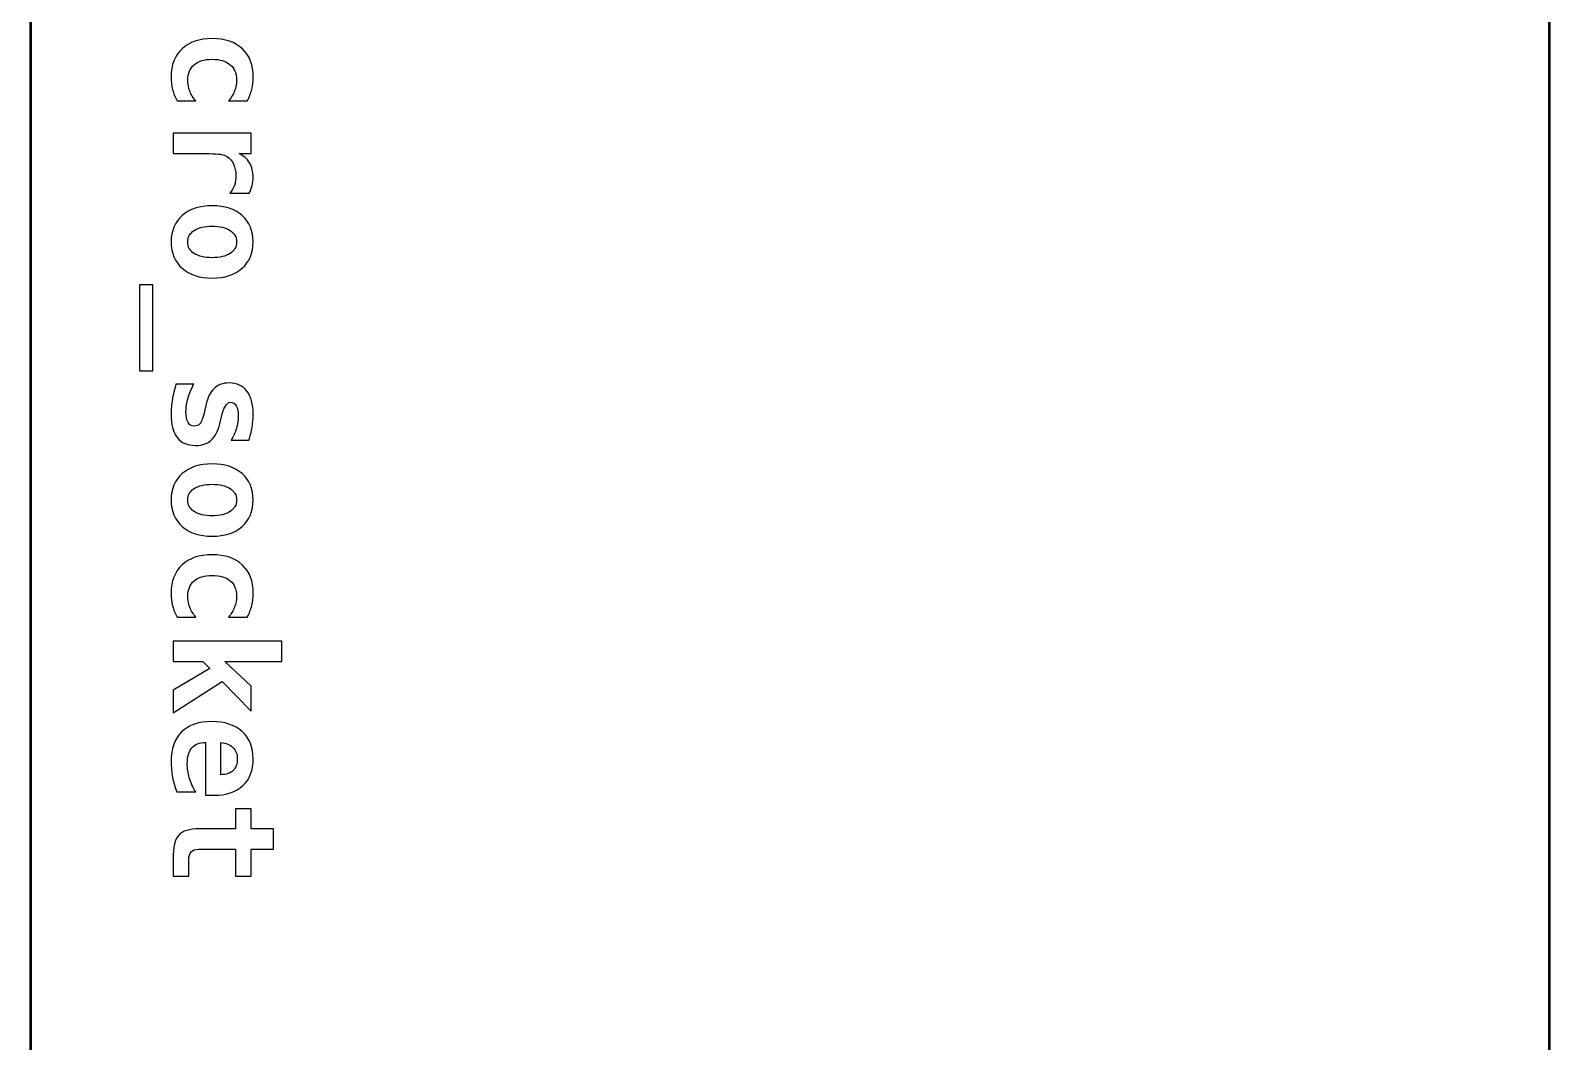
# Model space of a CAD drawing. Header units: centimetres. Extents: x -10.8 to 29.8, y -19.8 to 32.2.
# Drawn here: x 25.25 to 29.75, y -3.496 to -0.501 of the extents above; entities that cross this region are included whole.
import ezdxf

# ---------------------------------------------------------------- set-up
doc = ezdxf.new("R2010")
doc.units = ezdxf.units.CM
doc.header["$MEASUREMENT"] = 0
doc.layers.add('Layer 1', color=7, linetype='Continuous')

msp = doc.modelspace()

# ---------------------------------------------------------------- linework, layer by layer
at = {"layer": 'Layer 1', "lineweight": 53}
msp.add_open_spline([(25.25, 13.25), (25.25, 13.25), (29.75, 13.25), (29.75, 13.25), (29.75, 13.25), (29.75, 13.25), (29.75, -9.25), (29.75, -9.25), (29.75, -9.25), (29.75, -9.25), (25.25, -9.25), (25.25, -9.25), (25.25, -9.25), (25.25, -9.25), (25.25, 13.25), (25.25, 13.25)], degree=3, knots=[0, 0, 0, 0, 0.2, 0.2, 0.2, 0.2, 0.4, 0.4, 0.4, 0.4, 0.6, 0.6, 0.6, 0.6, 1, 1, 1, 1], dxfattribs=at)
at = {"layer": 'Layer 1'}
for points, knots in [([(25.68466, -0.7096), (25.67874, -0.69937), (25.67429, -0.68844), (25.67133, -0.67673), (25.67133, -0.67673), (25.66837, -0.66501), (25.66688, -0.65246), (25.66688, -0.63891), (25.66688, -0.63891), (25.66688, -0.60321), (25.67761, -0.57534), (25.69913, -0.55523), (25.69913, -0.55523), (25.72058, -0.53512), (25.75035, -0.52503), (25.78838, -0.52503), (25.78838, -0.52503), (25.82655, -0.52503), (25.85639, -0.53519), (25.87798, -0.55544), (25.87798, -0.55544), (25.8995, -0.57569), (25.9103, -0.60363), (25.9103, -0.63933), (25.9103, -0.63933), (25.9103, -0.65175), (25.90882, -0.66367), (25.90592, -0.67517), (25.90592, -0.67517), (25.90303, -0.68667), (25.89859, -0.69818), (25.89252, -0.7096), (25.89252, -0.7096), (25.89252, -0.7096), (25.83706, -0.7096), (25.83706, -0.7096), (25.83706, -0.7096), (25.84468, -0.70079), (25.85054, -0.69112), (25.85463, -0.68054), (25.85463, -0.68054), (25.85872, -0.67002), (25.86077, -0.65909), (25.86077, -0.6478), (25.86077, -0.6478), (25.86077, -0.62811), (25.85449, -0.61294), (25.84193, -0.60236), (25.84193, -0.60236), (25.82937, -0.59171), (25.81152, -0.58642), (25.78838, -0.58642), (25.78838, -0.58642), (25.76524, -0.58642), (25.74746, -0.59171), (25.73504, -0.60236), (25.73504, -0.60236), (25.72262, -0.61294), (25.71641, -0.62811), (25.71641, -0.6478), (25.71641, -0.6478), (25.71641, -0.65951), (25.71839, -0.67045), (25.72227, -0.68068), (25.72227, -0.68068), (25.72622, -0.69084), (25.73215, -0.7005), (25.74012, -0.7096), (25.74012, -0.7096), (25.74012, -0.7096), (25.68466, -0.7096), (25.68466, -0.7096)], [0, 0, 0, 0, 0.0526316, 0.0526316, 0.0526316, 0.0526316, 0.1052632, 0.1052632, 0.1052632, 0.1052632, 0.1578947, 0.1578947, 0.1578947, 0.1578947, 0.2105263, 0.2105263, 0.2105263, 0.2105263, 0.2631579, 0.2631579, 0.2631579, 0.2631579, 0.3157895, 0.3157895, 0.3157895, 0.3157895, 0.3684211, 0.3684211, 0.3684211, 0.3684211, 0.4210526, 0.4210526, 0.4210526, 0.4210526, 0.4736842, 0.4736842, 0.4736842, 0.4736842, 0.5263158, 0.5263158, 0.5263158, 0.5263158, 0.5789474, 0.5789474, 0.5789474, 0.5789474, 0.6315789, 0.6315789, 0.6315789, 0.6315789, 0.6842105, 0.6842105, 0.6842105, 0.6842105, 0.7368421, 0.7368421, 0.7368421, 0.7368421, 0.7894737, 0.7894737, 0.7894737, 0.7894737, 0.8421053, 0.8421053, 0.8421053, 0.8421053, 0.8947368, 0.8947368, 0.8947368, 0.8947368, 1, 1, 1, 1]), ([(25.84045, -0.98307), (25.84652, -0.97644), (25.8511, -0.96868), (25.85414, -0.95979), (25.85414, -0.95979), (25.85717, -0.9509), (25.85865, -0.94116), (25.85865, -0.93051), (25.85865, -0.93051), (25.85865, -0.91774), (25.85639, -0.90652), (25.85195, -0.89692), (25.85195, -0.89692), (25.84743, -0.88733), (25.84094, -0.87992), (25.83241, -0.8747), (25.83241, -0.8747), (25.82718, -0.87138), (25.82083, -0.86905), (25.81336, -0.86778), (25.81336, -0.86778), (25.80595, -0.86644), (25.79466, -0.86581), (25.77949, -0.86581), (25.77949, -0.86581), (25.77949, -0.86581), (25.67281, -0.86581), (25.67281, -0.86581), (25.67281, -0.86581), (25.67281, -0.86581), (25.67281, -0.80527), (25.67281, -0.80527), (25.67281, -0.80527), (25.67281, -0.80527), (25.90437, -0.80527), (25.90437, -0.80527), (25.90437, -0.80527), (25.90437, -0.80527), (25.90437, -0.86581), (25.90437, -0.86581), (25.90437, -0.86581), (25.90437, -0.86581), (25.86832, -0.86581), (25.86832, -0.86581), (25.86832, -0.86581), (25.88158, -0.87174), (25.89181, -0.88084), (25.89901, -0.89311), (25.89901, -0.89311), (25.90628, -0.90539), (25.90987, -0.91971), (25.90987, -0.93615), (25.90987, -0.93615), (25.90987, -0.94441), (25.90889, -0.95252), (25.90684, -0.96042), (25.90684, -0.96042), (25.90487, -0.96833), (25.9019, -0.97587), (25.89802, -0.98307), (25.89802, -0.98307), (25.89802, -0.98307), (25.84045, -0.98307), (25.84045, -0.98307)], [0, 0, 0, 0, 0.0588235, 0.0588235, 0.0588235, 0.0588235, 0.1176471, 0.1176471, 0.1176471, 0.1176471, 0.1764706, 0.1764706, 0.1764706, 0.1764706, 0.2352941, 0.2352941, 0.2352941, 0.2352941, 0.2941176, 0.2941176, 0.2941176, 0.2941176, 0.3529412, 0.3529412, 0.3529412, 0.3529412, 0.4117647, 0.4117647, 0.4117647, 0.4117647, 0.4705882, 0.4705882, 0.4705882, 0.4705882, 0.5294118, 0.5294118, 0.5294118, 0.5294118, 0.5882353, 0.5882353, 0.5882353, 0.5882353, 0.6470588, 0.6470588, 0.6470588, 0.6470588, 0.7058824, 0.7058824, 0.7058824, 0.7058824, 0.7647059, 0.7647059, 0.7647059, 0.7647059, 0.8235294, 0.8235294, 0.8235294, 0.8235294, 0.8823529, 0.8823529, 0.8823529, 0.8823529, 1, 1, 1, 1]), ([(25.78838, -1.02032), (25.8257, -1.02032), (25.85527, -1.02999), (25.87714, -1.04932), (25.87714, -1.04932), (25.89894, -1.06872), (25.90987, -1.09468), (25.90987, -1.12735), (25.90987, -1.12735), (25.90987, -1.16009), (25.89894, -1.18612), (25.87714, -1.20553), (25.87714, -1.20553), (25.85527, -1.22486), (25.8257, -1.23452), (25.78838, -1.23452), (25.78838, -1.23452), (25.75106, -1.23452), (25.72149, -1.22486), (25.69962, -1.20553), (25.69962, -1.20553), (25.67782, -1.18612), (25.66688, -1.16009), (25.66688, -1.12735), (25.66688, -1.12735), (25.66688, -1.09468), (25.67782, -1.06872), (25.69962, -1.04932), (25.69962, -1.04932), (25.72149, -1.02999), (25.75106, -1.02032), (25.78838, -1.02032)], [0, 0, 0, 0, 0.1111111, 0.1111111, 0.1111111, 0.1111111, 0.2222222, 0.2222222, 0.2222222, 0.2222222, 0.3333333, 0.3333333, 0.3333333, 0.3333333, 0.4444444, 0.4444444, 0.4444444, 0.4444444, 0.5555556, 0.5555556, 0.5555556, 0.5555556, 0.6666667, 0.6666667, 0.6666667, 0.6666667, 0.7777778, 0.7777778, 0.7777778, 0.7777778, 1, 1, 1, 1]), ([(25.86077, -1.12735), (25.86077, -1.11289), (25.85442, -1.10153), (25.84165, -1.09327), (25.84165, -1.09327), (25.82888, -1.08502), (25.8111, -1.08086), (25.78838, -1.08086), (25.78838, -1.08086), (25.76566, -1.08086), (25.74788, -1.08502), (25.73511, -1.09327), (25.73511, -1.09327), (25.72234, -1.10153), (25.71599, -1.11289), (25.71599, -1.12735), (25.71599, -1.12735), (25.71599, -1.14189), (25.72234, -1.15332), (25.73511, -1.16157), (25.73511, -1.16157), (25.74788, -1.16983), (25.76566, -1.17399), (25.78838, -1.17399), (25.78838, -1.17399), (25.8111, -1.17399), (25.82888, -1.16983), (25.84165, -1.16157), (25.84165, -1.16157), (25.85442, -1.15332), (25.86077, -1.14189), (25.86077, -1.12735)], [0, 0, 0, 0, 0.1111111, 0.1111111, 0.1111111, 0.1111111, 0.2222222, 0.2222222, 0.2222222, 0.2222222, 0.3333333, 0.3333333, 0.3333333, 0.3333333, 0.4444444, 0.4444444, 0.4444444, 0.4444444, 0.5555556, 0.5555556, 0.5555556, 0.5555556, 0.6666667, 0.6666667, 0.6666667, 0.6666667, 0.7777778, 0.7777778, 0.7777778, 0.7777778, 1, 1, 1, 1]), ([(25.61227, -1.50968), (25.61227, -1.50968), (25.5729, -1.50968), (25.5729, -1.50968), (25.5729, -1.50968), (25.5729, -1.50968), (25.5729, -1.25484), (25.5729, -1.25484), (25.5729, -1.25484), (25.5729, -1.25484), (25.61227, -1.25484), (25.61227, -1.25484), (25.61227, -1.25484), (25.61227, -1.25484), (25.61227, -1.50968), (25.61227, -1.50968)], [0, 0, 0, 0, 0.2, 0.2, 0.2, 0.2, 0.4, 0.4, 0.4, 0.4, 0.6, 0.6, 0.6, 0.6, 1, 1, 1, 1]), ([(25.89717, -1.71457), (25.89717, -1.71457), (25.84426, -1.71457), (25.84426, -1.71457), (25.84426, -1.71457), (25.85138, -1.70342), (25.85675, -1.69178), (25.86042, -1.67972), (25.86042, -1.67972), (25.86401, -1.66765), (25.86585, -1.65552), (25.86585, -1.64338), (25.86585, -1.64338), (25.86585, -1.62984), (25.86387, -1.6196), (25.85999, -1.61276), (25.85999, -1.61276), (25.85604, -1.60585), (25.85026, -1.60239), (25.84257, -1.60239), (25.84257, -1.60239), (25.83156, -1.60239), (25.8226, -1.61714), (25.81568, -1.64663), (25.81568, -1.64663), (25.81568, -1.64663), (25.81512, -1.64889), (25.81512, -1.64889), (25.81512, -1.64889), (25.81512, -1.64889), (25.81096, -1.66624), (25.81096, -1.66624), (25.81096, -1.66624), (25.80574, -1.68833), (25.79727, -1.70455), (25.78563, -1.71478), (25.78563, -1.71478), (25.77399, -1.72508), (25.75825, -1.73023), (25.73843, -1.73023), (25.73843, -1.73023), (25.71458, -1.73023), (25.69666, -1.7224), (25.68473, -1.70681), (25.68473, -1.70681), (25.67281, -1.69115), (25.66688, -1.66765), (25.66688, -1.63626), (25.66688, -1.63626), (25.66688, -1.62236), (25.66808, -1.60803), (25.67048, -1.5935), (25.67048, -1.5935), (25.67288, -1.57889), (25.67648, -1.56408), (25.68128, -1.54905), (25.68128, -1.54905), (25.68128, -1.54905), (25.73419, -1.54905), (25.73419, -1.54905), (25.73419, -1.54905), (25.72664, -1.56238), (25.72086, -1.576), (25.71691, -1.58983), (25.71691, -1.58983), (25.71289, -1.60366), (25.71091, -1.61699), (25.71091, -1.62998), (25.71091, -1.62998), (25.71091, -1.64416), (25.71296, -1.65488), (25.71712, -1.66215), (25.71712, -1.66215), (25.72121, -1.66942), (25.72721, -1.67309), (25.73504, -1.67309), (25.73504, -1.67309), (25.7428, -1.67309), (25.74873, -1.67047), (25.75282, -1.66532), (25.75282, -1.66532), (25.75698, -1.66017), (25.76136, -1.6479), (25.76608, -1.62842), (25.76608, -1.62842), (25.76608, -1.62842), (25.76975, -1.6117), (25.76975, -1.6117), (25.76975, -1.6117), (25.77504, -1.58856), (25.78323, -1.5717), (25.79438, -1.56111), (25.79438, -1.56111), (25.80552, -1.55053), (25.82048, -1.54524), (25.83918, -1.54524), (25.83918, -1.54524), (25.86154, -1.54524), (25.8789, -1.55328), (25.89125, -1.56944), (25.89125, -1.56944), (25.90367, -1.58553), (25.90987, -1.60825), (25.90987, -1.63746), (25.90987, -1.63746), (25.90987, -1.65058), (25.90882, -1.66363), (25.9067, -1.67661), (25.9067, -1.67661), (25.90458, -1.68967), (25.90141, -1.7023), (25.89717, -1.71457)], [0, 0, 0, 0, 0.0344828, 0.0344828, 0.0344828, 0.0344828, 0.0689655, 0.0689655, 0.0689655, 0.0689655, 0.1034483, 0.1034483, 0.1034483, 0.1034483, 0.137931, 0.137931, 0.137931, 0.137931, 0.1724138, 0.1724138, 0.1724138, 0.1724138, 0.2068966, 0.2068966, 0.2068966, 0.2068966, 0.2413793, 0.2413793, 0.2413793, 0.2413793, 0.2758621, 0.2758621, 0.2758621, 0.2758621, 0.3103448, 0.3103448, 0.3103448, 0.3103448, 0.3448276, 0.3448276, 0.3448276, 0.3448276, 0.3793103, 0.3793103, 0.3793103, 0.3793103, 0.4137931, 0.4137931, 0.4137931, 0.4137931, 0.4482759, 0.4482759, 0.4482759, 0.4482759, 0.4827586, 0.4827586, 0.4827586, 0.4827586, 0.5172414, 0.5172414, 0.5172414, 0.5172414, 0.5517241, 0.5517241, 0.5517241, 0.5517241, 0.5862069, 0.5862069, 0.5862069, 0.5862069, 0.6206897, 0.6206897, 0.6206897, 0.6206897, 0.6551724, 0.6551724, 0.6551724, 0.6551724, 0.6896552, 0.6896552, 0.6896552, 0.6896552, 0.7241379, 0.7241379, 0.7241379, 0.7241379, 0.7586207, 0.7586207, 0.7586207, 0.7586207, 0.7931034, 0.7931034, 0.7931034, 0.7931034, 0.8275862, 0.8275862, 0.8275862, 0.8275862, 0.862069, 0.862069, 0.862069, 0.862069, 0.8965517, 0.8965517, 0.8965517, 0.8965517, 0.9310345, 0.9310345, 0.9310345, 0.9310345, 1, 1, 1, 1]), ([(25.78838, -1.78484), (25.8257, -1.78484), (25.85527, -1.79451), (25.87714, -1.81384), (25.87714, -1.81384), (25.89894, -1.83324), (25.90987, -1.8592), (25.90987, -1.89187), (25.90987, -1.89187), (25.90987, -1.92461), (25.89894, -1.95064), (25.87714, -1.97005), (25.87714, -1.97005), (25.85527, -1.98938), (25.8257, -1.99904), (25.78838, -1.99904), (25.78838, -1.99904), (25.75106, -1.99904), (25.72149, -1.98938), (25.69962, -1.97005), (25.69962, -1.97005), (25.67782, -1.95064), (25.66688, -1.92461), (25.66688, -1.89187), (25.66688, -1.89187), (25.66688, -1.8592), (25.67782, -1.83324), (25.69962, -1.81384), (25.69962, -1.81384), (25.72149, -1.79451), (25.75106, -1.78484), (25.78838, -1.78484)], [0, 0, 0, 0, 0.1111111, 0.1111111, 0.1111111, 0.1111111, 0.2222222, 0.2222222, 0.2222222, 0.2222222, 0.3333333, 0.3333333, 0.3333333, 0.3333333, 0.4444444, 0.4444444, 0.4444444, 0.4444444, 0.5555556, 0.5555556, 0.5555556, 0.5555556, 0.6666667, 0.6666667, 0.6666667, 0.6666667, 0.7777778, 0.7777778, 0.7777778, 0.7777778, 1, 1, 1, 1]), ([(25.86077, -1.89187), (25.86077, -1.87741), (25.85442, -1.86605), (25.84165, -1.85779), (25.84165, -1.85779), (25.82888, -1.84954), (25.8111, -1.84538), (25.78838, -1.84538), (25.78838, -1.84538), (25.76566, -1.84538), (25.74788, -1.84954), (25.73511, -1.85779), (25.73511, -1.85779), (25.72234, -1.86605), (25.71599, -1.87741), (25.71599, -1.89187), (25.71599, -1.89187), (25.71599, -1.90641), (25.72234, -1.91784), (25.73511, -1.92609), (25.73511, -1.92609), (25.74788, -1.93435), (25.76566, -1.93851), (25.78838, -1.93851), (25.78838, -1.93851), (25.8111, -1.93851), (25.82888, -1.93435), (25.84165, -1.92609), (25.84165, -1.92609), (25.85442, -1.91784), (25.86077, -1.90641), (25.86077, -1.89187)], [0, 0, 0, 0, 0.1111111, 0.1111111, 0.1111111, 0.1111111, 0.2222222, 0.2222222, 0.2222222, 0.2222222, 0.3333333, 0.3333333, 0.3333333, 0.3333333, 0.4444444, 0.4444444, 0.4444444, 0.4444444, 0.5555556, 0.5555556, 0.5555556, 0.5555556, 0.6666667, 0.6666667, 0.6666667, 0.6666667, 0.7777778, 0.7777778, 0.7777778, 0.7777778, 1, 1, 1, 1]), ([(25.68466, -2.23864), (25.67874, -2.22841), (25.67429, -2.21748), (25.67133, -2.20577), (25.67133, -2.20577), (25.66837, -2.19405), (25.66688, -2.1815), (25.66688, -2.16795), (25.66688, -2.16795), (25.66688, -2.13225), (25.67761, -2.10438), (25.69913, -2.08427), (25.69913, -2.08427), (25.72058, -2.06416), (25.75035, -2.05407), (25.78838, -2.05407), (25.78838, -2.05407), (25.82655, -2.05407), (25.85639, -2.06423), (25.87798, -2.08448), (25.87798, -2.08448), (25.8995, -2.10473), (25.9103, -2.13267), (25.9103, -2.16837), (25.9103, -2.16837), (25.9103, -2.18079), (25.90882, -2.19271), (25.90592, -2.20421), (25.90592, -2.20421), (25.90303, -2.21571), (25.89859, -2.22722), (25.89252, -2.23864), (25.89252, -2.23864), (25.89252, -2.23864), (25.83706, -2.23864), (25.83706, -2.23864), (25.83706, -2.23864), (25.84468, -2.22983), (25.85054, -2.22016), (25.85463, -2.20958), (25.85463, -2.20958), (25.85872, -2.19906), (25.86077, -2.18813), (25.86077, -2.17684), (25.86077, -2.17684), (25.86077, -2.15715), (25.85449, -2.14198), (25.84193, -2.1314), (25.84193, -2.1314), (25.82937, -2.12075), (25.81152, -2.11546), (25.78838, -2.11546), (25.78838, -2.11546), (25.76524, -2.11546), (25.74746, -2.12075), (25.73504, -2.1314), (25.73504, -2.1314), (25.72262, -2.14198), (25.71641, -2.15715), (25.71641, -2.17684), (25.71641, -2.17684), (25.71641, -2.18855), (25.71839, -2.19949), (25.72227, -2.20972), (25.72227, -2.20972), (25.72622, -2.21988), (25.73215, -2.22954), (25.74012, -2.23864), (25.74012, -2.23864), (25.74012, -2.23864), (25.68466, -2.23864), (25.68466, -2.23864)], [0, 0, 0, 0, 0.0526316, 0.0526316, 0.0526316, 0.0526316, 0.1052632, 0.1052632, 0.1052632, 0.1052632, 0.1578947, 0.1578947, 0.1578947, 0.1578947, 0.2105263, 0.2105263, 0.2105263, 0.2105263, 0.2631579, 0.2631579, 0.2631579, 0.2631579, 0.3157895, 0.3157895, 0.3157895, 0.3157895, 0.3684211, 0.3684211, 0.3684211, 0.3684211, 0.4210526, 0.4210526, 0.4210526, 0.4210526, 0.4736842, 0.4736842, 0.4736842, 0.4736842, 0.5263158, 0.5263158, 0.5263158, 0.5263158, 0.5789474, 0.5789474, 0.5789474, 0.5789474, 0.6315789, 0.6315789, 0.6315789, 0.6315789, 0.6842105, 0.6842105, 0.6842105, 0.6842105, 0.7368421, 0.7368421, 0.7368421, 0.7368421, 0.7894737, 0.7894737, 0.7894737, 0.7894737, 0.8421053, 0.8421053, 0.8421053, 0.8421053, 0.8947368, 0.8947368, 0.8947368, 0.8947368, 1, 1, 1, 1]), ([(25.99454, -2.31018), (25.99454, -2.31018), (25.99454, -2.37072), (25.99454, -2.37072), (25.99454, -2.37072), (25.99454, -2.37072), (25.82563, -2.37072), (25.82563, -2.37072), (25.82563, -2.37072), (25.82563, -2.37072), (25.90437, -2.44346), (25.90437, -2.44346), (25.90437, -2.44346), (25.90437, -2.44346), (25.90437, -2.51691), (25.90437, -2.51691), (25.90437, -2.51691), (25.90437, -2.51691), (25.81794, -2.42921), (25.81794, -2.42921), (25.81794, -2.42921), (25.81794, -2.42921), (25.67281, -2.52185), (25.67281, -2.52185), (25.67281, -2.52185), (25.67281, -2.52185), (25.67281, -2.45489), (25.67281, -2.45489), (25.67281, -2.45489), (25.67281, -2.45489), (25.78118, -2.39139), (25.78118, -2.39139), (25.78118, -2.39139), (25.78118, -2.39139), (25.76129, -2.37072), (25.76129, -2.37072), (25.76129, -2.37072), (25.76129, -2.37072), (25.67281, -2.37072), (25.67281, -2.37072), (25.67281, -2.37072), (25.67281, -2.37072), (25.67281, -2.31018), (25.67281, -2.31018), (25.67281, -2.31018), (25.67281, -2.31018), (25.99454, -2.31018), (25.99454, -2.31018)], [0, 0, 0, 0, 0.0769231, 0.0769231, 0.0769231, 0.0769231, 0.1538462, 0.1538462, 0.1538462, 0.1538462, 0.2307692, 0.2307692, 0.2307692, 0.2307692, 0.3076923, 0.3076923, 0.3076923, 0.3076923, 0.3846154, 0.3846154, 0.3846154, 0.3846154, 0.4615385, 0.4615385, 0.4615385, 0.4615385, 0.5384615, 0.5384615, 0.5384615, 0.5384615, 0.6153846, 0.6153846, 0.6153846, 0.6153846, 0.6923077, 0.6923077, 0.6923077, 0.6923077, 0.7692308, 0.7692308, 0.7692308, 0.7692308, 0.8461538, 0.8461538, 0.8461538, 0.8461538, 1, 1, 1, 1]), ([(25.68424, -2.75679), (25.67845, -2.74275), (25.67415, -2.72843), (25.67126, -2.71382), (25.67126, -2.71382), (25.66837, -2.69922), (25.66688, -2.68377), (25.66688, -2.66754), (25.66688, -2.66754), (25.66688, -2.6288), (25.67725, -2.59924), (25.698, -2.57878), (25.698, -2.57878), (25.71874, -2.55832), (25.74859, -2.54809), (25.78753, -2.54809), (25.78753, -2.54809), (25.82528, -2.54809), (25.85512, -2.55797), (25.877, -2.57765), (25.877, -2.57765), (25.89894, -2.59734), (25.90987, -2.62422), (25.90987, -2.65823), (25.90987, -2.65823), (25.90987, -2.69252), (25.89971, -2.71919), (25.8794, -2.73809), (25.8794, -2.73809), (25.859, -2.75707), (25.83036, -2.76653), (25.79339, -2.76653), (25.79339, -2.76653), (25.79339, -2.76653), (25.76891, -2.76653), (25.76891, -2.76653), (25.76891, -2.76653), (25.76891, -2.76653), (25.76891, -2.6099), (25.76891, -2.6099), (25.76891, -2.6099), (25.7507, -2.61004), (25.73716, -2.6154), (25.7282, -2.62598), (25.7282, -2.62598), (25.71924, -2.63657), (25.71472, -2.65237), (25.71472, -2.67347), (25.71472, -2.67347), (25.71472, -2.68737), (25.7167, -2.70098), (25.72072, -2.71453), (25.72072, -2.71453), (25.72467, -2.72801), (25.73102, -2.74205), (25.7397, -2.75679), (25.7397, -2.75679), (25.7397, -2.75679), (25.68424, -2.75679), (25.68424, -2.75679)], [0, 0, 0, 0, 0.0625, 0.0625, 0.0625, 0.0625, 0.125, 0.125, 0.125, 0.125, 0.1875, 0.1875, 0.1875, 0.1875, 0.25, 0.25, 0.25, 0.25, 0.3125, 0.3125, 0.3125, 0.3125, 0.375, 0.375, 0.375, 0.375, 0.4375, 0.4375, 0.4375, 0.4375, 0.5, 0.5, 0.5, 0.5, 0.5625, 0.5625, 0.5625, 0.5625, 0.625, 0.625, 0.625, 0.625, 0.6875, 0.6875, 0.6875, 0.6875, 0.75, 0.75, 0.75, 0.75, 0.8125, 0.8125, 0.8125, 0.8125, 0.875, 0.875, 0.875, 0.875, 1, 1, 1, 1]), ([(25.8142, -2.70557), (25.83022, -2.70529), (25.84235, -2.70119), (25.85054, -2.69329), (25.85054, -2.69329), (25.85879, -2.68532), (25.86289, -2.67368), (25.86289, -2.65823), (25.86289, -2.65823), (25.86289, -2.64433), (25.85865, -2.63325), (25.85011, -2.62499), (25.85011, -2.62499), (25.84165, -2.61674), (25.82958, -2.6118), (25.81399, -2.61032), (25.81399, -2.61032), (25.81399, -2.61032), (25.8142, -2.70557), (25.8142, -2.70557)], [0, 0, 0, 0, 0.1666667, 0.1666667, 0.1666667, 0.1666667, 0.3333333, 0.3333333, 0.3333333, 0.3333333, 0.5, 0.5, 0.5, 0.5, 0.6666667, 0.6666667, 0.6666667, 0.6666667, 1, 1, 1, 1]), ([(25.96999, -2.92654), (25.96999, -2.92654), (25.90437, -2.92654), (25.90437, -2.92654), (25.90437, -2.92654), (25.90437, -2.92654), (25.90437, -3.0057), (25.90437, -3.0057), (25.90437, -3.0057), (25.90437, -3.0057), (25.85781, -3.0057), (25.85781, -3.0057), (25.85781, -3.0057), (25.85781, -3.0057), (25.85781, -2.92654), (25.85781, -2.92654), (25.85781, -2.92654), (25.85781, -2.92654), (25.7483, -2.92654), (25.7483, -2.92654), (25.7483, -2.92654), (25.738, -2.92654), (25.73059, -2.92908), (25.72608, -2.93409), (25.72608, -2.93409), (25.72163, -2.9391), (25.71938, -2.9475), (25.71938, -2.95921), (25.71938, -2.95921), (25.71938, -2.95921), (25.71938, -3.0057), (25.71938, -3.0057), (25.71938, -3.0057), (25.71938, -3.0057), (25.67281, -3.0057), (25.67281, -3.0057), (25.67281, -3.0057), (25.67281, -3.0057), (25.67281, -2.95483), (25.67281, -2.95483), (25.67281, -2.95483), (25.67281, -2.92012), (25.67838, -2.89663), (25.68946, -2.88442), (25.68946, -2.88442), (25.70054, -2.87214), (25.72114, -2.86601), (25.7512, -2.86601), (25.7512, -2.86601), (25.7512, -2.86601), (25.85781, -2.86601), (25.85781, -2.86601), (25.85781, -2.86601), (25.85781, -2.86601), (25.85781, -2.80674), (25.85781, -2.80674), (25.85781, -2.80674), (25.85781, -2.80674), (25.90437, -2.80674), (25.90437, -2.80674), (25.90437, -2.80674), (25.90437, -2.80674), (25.90437, -2.86601), (25.90437, -2.86601), (25.90437, -2.86601), (25.90437, -2.86601), (25.96999, -2.86601), (25.96999, -2.86601), (25.96999, -2.86601), (25.96999, -2.86601), (25.96999, -2.92654), (25.96999, -2.92654)], [0, 0, 0, 0, 0.0526316, 0.0526316, 0.0526316, 0.0526316, 0.1052632, 0.1052632, 0.1052632, 0.1052632, 0.1578947, 0.1578947, 0.1578947, 0.1578947, 0.2105263, 0.2105263, 0.2105263, 0.2105263, 0.2631579, 0.2631579, 0.2631579, 0.2631579, 0.3157895, 0.3157895, 0.3157895, 0.3157895, 0.3684211, 0.3684211, 0.3684211, 0.3684211, 0.4210526, 0.4210526, 0.4210526, 0.4210526, 0.4736842, 0.4736842, 0.4736842, 0.4736842, 0.5263158, 0.5263158, 0.5263158, 0.5263158, 0.5789474, 0.5789474, 0.5789474, 0.5789474, 0.6315789, 0.6315789, 0.6315789, 0.6315789, 0.6842105, 0.6842105, 0.6842105, 0.6842105, 0.7368421, 0.7368421, 0.7368421, 0.7368421, 0.7894737, 0.7894737, 0.7894737, 0.7894737, 0.8421053, 0.8421053, 0.8421053, 0.8421053, 0.8947368, 0.8947368, 0.8947368, 0.8947368, 1, 1, 1, 1])]:
    msp.add_open_spline(points, degree=3, knots=knots, dxfattribs=at)

doc.saveas('drawing.dxf')
